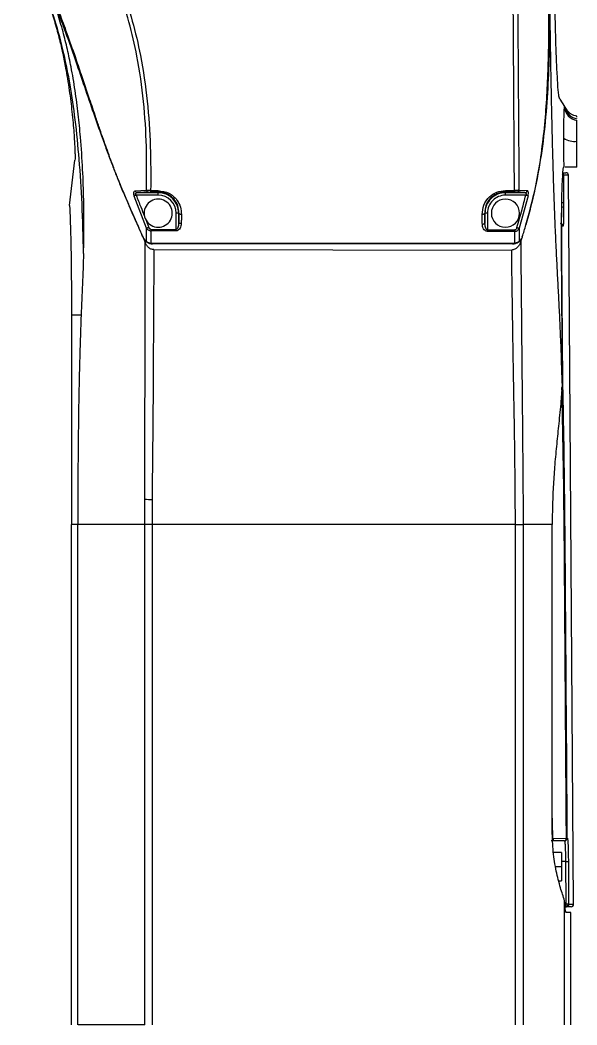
# Model space of a CAD drawing. Header units: millimetres. Extents: x 126 to 938, y 244 to 707.
# Drawn here: x 844.33 to 849.78, y 317.39 to 327.23 of the extents above; entities that cross this region are included whole.
import ezdxf

# ---------------------------------------------------------------- set-up
doc = ezdxf.new("R2010")
doc.units = ezdxf.units.MM

msp = doc.modelspace()

# ---------------------------------------------------------------- linework, layer by layer
at = {"color": 7, "linetype": 'Continuous', "lineweight": 25}
for p, q in [((849.612, 326.4556), (849.6588, 326.3848)), ((849.6588, 326.3848), (849.6633, 326.3781)), ((849.6633, 326.3781), (849.6832, 326.348)), ((849.7163, 326.3145), (849.6832, 326.348)), ((849.7803, 326.2812), (849.7803, 326.2912)), ((849.7803, 326.0447), (849.7803, 326.2477)), ((849.7803, 325.7901), (849.7803, 326.0447)), ((844.8126, 325.4155), (844.865, 325.8607)), ((849.6551, 325.7901), (849.6497, 325.7901)), ((849.7803, 325.7901), (849.6639, 325.7901)), ((849.6404, 325.7364), (849.6728, 325.7359)), ((849.6486, 325.7057), (849.6505, 325.4412)), ((849.6974, 325.7111), (849.652, 325.7119)), ((849.7484, 318.5722), (849.6974, 325.7111)), ((849.6974, 325.7111), (849.6974, 325.7111)), ((845.456, 325.5583), (845.5658, 325.5654)), ((845.4759, 325.541), (845.6803, 325.541)), ((845.6065, 325.5611), (845.6802, 325.5611)), ((845.6803, 325.5475), (845.6803, 325.541)), ((845.6803, 325.516), (845.6803, 325.541)), ((849.0802, 325.5611), (849.1686, 325.5611)), ((849.0803, 325.5479), (849.0803, 325.541)), ((849.0803, 325.541), (849.2715, 325.541)), ((849.0803, 325.516), (849.0803, 325.541)), ((849.2129, 325.5669), (849.294, 325.5607)), ((845.5661, 325.1944), (845.4443, 325.508)), ((845.6803, 325.516), (845.4642, 325.516)), ((849.2796, 325.516), (849.0803, 325.516)), ((849.3022, 325.5106), (849.2153, 325.1923)), ((849.6303, 325.4401), (849.6303, 325.3026)), ((845.8562, 325.1815), (845.8562, 325.3401)), ((845.8812, 325.3401), (845.8562, 325.3401)), ((845.8832, 325.3401), (845.8812, 325.3401)), ((845.8812, 325.3401), (845.8812, 325.2511)), ((848.8773, 325.3401), (848.8795, 325.3401)), ((848.8795, 325.2447), (848.8795, 325.3401)), ((848.9045, 325.3401), (848.8795, 325.3401)), ((848.9045, 325.3401), (848.9045, 325.1768)), ((845.5663, 325.0606), (845.5661, 325.1944)), ((845.6085, 325.1673), (845.6089, 325.0432)), ((849.6442, 325.2137), (849.6303, 325.214)), ((845.5326, 325.1006), (845.5524, 325.0536)), ((849.2303, 325.0625), (849.2435, 325.1032)), ((849.2458, 325.1098), (849.2435, 325.1032)), ((845.6249, 325.0418), (845.6249, 325.0401)), ((849.1505, 325.0401), (845.6249, 325.0401)), ((845.6365, 324.983), (849.142, 324.9791)), ((849.1719, 325.0444), (849.1505, 325.0419)), ((849.1505, 325.0419), (849.1505, 325.0401)), ((849.6275, 324.9901), (849.6369, 323.6741)), ((849.6306, 324.9412), (849.6395, 323.6864)), ((844.9256, 324.3401), (844.8303, 324.3401)), ((844.8303, 324.3401), (844.8303, 322.2901)), ((845.6199, 322.5363), (845.6203, 322.2901)), ((844.8303, 317.3901), (844.8303, 322.2901)), ((844.8919, 322.2901), (844.8303, 322.2901)), ((845.5499, 322.2901), (844.8919, 322.2901)), ((844.8919, 317.3901), (844.8919, 322.2901)), ((845.6205, 322.2901), (845.5832, 322.2901)), ((849.1778, 322.2901), (845.6205, 322.2901)), ((849.1778, 317.3901), (849.1778, 322.2901)), ((849.1778, 322.2901), (849.2546, 322.2901)), ((849.2547, 322.2901), (849.2547, 317.3901)), ((849.5383, 322.2901), (849.2653, 322.2901)), ((849.5383, 319.2901), (849.5383, 322.2901)), ((849.5383, 319.415), (849.5387, 319.3411)), ((849.5387, 319.3411), (849.5383, 319.3411)), ((849.5523, 319.217), (849.6777, 319.2192)), ((849.6831, 319.2193), (849.687, 319.2193)), ((849.6303, 319.0776), (849.5503, 319.0776)), ((849.6303, 319.0776), (849.6303, 318.9401)), ((849.6721, 318.991), (849.6303, 318.991)), ((849.675, 318.5772), (849.6721, 318.991)), ((849.6966, 318.9912), (849.6996, 318.5774)), ((849.5718, 318.9401), (849.6303, 318.9401)), ((849.6303, 318.9401), (849.6303, 318.8026)), ((849.6022, 318.8026), (849.6303, 318.8026)), ((849.6602, 317.3901), (849.6602, 318.6062)), ((849.6625, 318.577), (849.675, 318.5772)), ((849.703, 318.5714), (849.7484, 318.5722)), ((849.675, 318.5524), (849.6644, 318.5522)), ((849.6648, 318.5459), (849.6784, 318.5462)), ((849.7218, 318.4901), (849.6747, 318.4901)), ((849.7238, 318.547), (849.6784, 318.5462)), ((849.7218, 317.3901), (849.7218, 318.4901)), ((845.5491, 317.3901), (844.8981, 317.3901))]:
    msp.add_line(p, q, dxfattribs=at)
at = {"color": 7, "linetype": 'Continuous', "lineweight": 25, "flags": 128}
for points in [[(849.6486, 325.7057), (849.648, 325.7057), (849.6465, 325.7057), (849.6442, 325.7057), (849.6411, 325.7057), (849.6382, 325.7056)], [(845.6803, 325.5475), (845.639, 325.5475), (845.6065, 325.5475)], [(849.1687, 325.548), (849.1192, 325.548), (849.0803, 325.5479)], [(849.3022, 325.5106), (849.3006, 325.5109), (849.2985, 325.5114), (849.2961, 325.512), (849.2932, 325.5127), (849.2901, 325.5135), (849.2867, 325.5143), (849.2832, 325.5151), (849.2796, 325.516)], [(849.6505, 325.4412), (849.6499, 325.4412), (849.6484, 325.4411), (849.6461, 325.4411), (849.643, 325.4411), (849.6394, 325.4411), (849.6352, 325.441), (849.6307, 325.441), (849.6303, 325.441)], [(845.9061, 325.2371), (845.9013, 325.2375), (845.8967, 325.2383), (845.8925, 325.2396), (845.8887, 325.2414), (845.8856, 325.2434), (845.8833, 325.2458), (845.8818, 325.2484), (845.8812, 325.2511)], [(845.9081, 325.327), (845.9033, 325.3273), (845.8987, 325.3281), (845.8945, 325.3293), (845.8907, 325.331), (845.8876, 325.3329), (845.8853, 325.3352), (845.8838, 325.3376), (845.8832, 325.3401)], [(848.8773, 325.3401), (848.8766, 325.3375), (848.8751, 325.335), (848.8728, 325.3327), (848.8697, 325.3307), (848.8659, 325.329), (848.8616, 325.3278), (848.857, 325.327), (848.8522, 325.3266)], [(848.8795, 325.2447), (848.8789, 325.242), (848.8774, 325.2393), (848.875, 325.2369), (848.8719, 325.2348), (848.8681, 325.233), (848.8639, 325.2317), (848.8592, 325.2308), (848.8545, 325.2305)], [(845.5661, 325.1944), (845.5678, 325.195), (845.5698, 325.1957), (845.5722, 325.1965), (845.5748, 325.1975), (845.5777, 325.1986), (845.5808, 325.1997), (845.584, 325.2009), (845.5873, 325.2021)], [(845.6085, 325.1819), (845.7472, 325.1816), (845.8562, 325.1815)], [(845.6085, 325.1819), (845.6085, 325.1799), (845.6085, 325.178), (845.6085, 325.1761), (845.6085, 325.1742), (845.6085, 325.1724), (845.6085, 325.1706), (845.6085, 325.1689), (845.6085, 325.1673)], [(845.8561, 325.1669), (845.7175, 325.1671), (845.6085, 325.1673)], [(845.8561, 325.1669), (845.8561, 325.1685), (845.8561, 325.1702), (845.8562, 325.172), (845.8562, 325.1738), (845.8562, 325.1757), (845.8562, 325.1776), (845.8562, 325.1795), (845.8562, 325.1815)], [(848.9045, 325.1768), (848.9044, 325.1748), (848.9044, 325.1729), (848.9044, 325.1709), (848.9044, 325.169), (848.9044, 325.1672), (848.9044, 325.1654), (848.9044, 325.1637), (848.9044, 325.162)], [(849.1712, 325.1616), (849.0218, 325.1619), (848.9044, 325.162)], [(848.9045, 325.1768), (849.0538, 325.1766), (849.1712, 325.1764)], [(849.1712, 325.1616), (849.1712, 325.1633), (849.1712, 325.165), (849.1712, 325.1668), (849.1712, 325.1686), (849.1712, 325.1705), (849.1712, 325.1725), (849.1712, 325.1744), (849.1712, 325.1764)], [(849.1719, 325.0444), (849.1715, 325.1024), (849.1712, 325.1616)], [(849.1932, 325.199), (849.1967, 325.198), (849.2002, 325.1969), (849.2035, 325.1959), (849.2065, 325.195), (849.2093, 325.1941), (849.2117, 325.1934), (849.2137, 325.1928), (849.2153, 325.1923)], [(849.2153, 325.1923), (849.2157, 325.1286), (849.2161, 325.0664)], [(849.1505, 325.0419), (847.1762, 325.0419), (845.6249, 325.0418)], [(849.6306, 324.9412), (849.6299, 324.9412), (849.6285, 324.9411), (849.6278, 324.9411)], [(849.6395, 323.6864), (849.6389, 323.6864), (849.6374, 323.6864), (849.6368, 323.6864)], [(845.5832, 322.2901), (845.5653, 322.2901), (845.5499, 322.2901)], [(845.6205, 322.2901), (845.6204, 319.5461), (845.6204, 317.3901)], [(849.6558, 319.194), (849.5818, 319.1928), (849.5294, 319.1918)], [(849.6721, 318.991), (849.6768, 318.991), (849.6813, 318.991), (849.6855, 318.9911), (849.6891, 318.9911), (849.6922, 318.9911), (849.6945, 318.9911), (849.696, 318.9912), (849.6966, 318.9912)], [(849.675, 318.5772), (849.6797, 318.5772), (849.6842, 318.5773), (849.6884, 318.5773), (849.6921, 318.5773), (849.6952, 318.5774), (849.6975, 318.5774), (849.699, 318.5774), (849.6996, 318.5774)], [(849.7484, 318.5722), (849.7484, 318.5722), (849.7484, 318.5722), (849.7484, 318.5722)]]:
    msp.add_lwpolyline(points, dxfattribs=at)
at = {"color": 7, "linetype": 'Continuous', "lineweight": 25}
for centre, radius, start, end in [((849.8044, 326.3914), 0.1457, 182.58277, 260.49469), ((849.8097, 326.4109), 0.1501, 192.6273, 258.69732), ((849.755, 326.2342), 0.1912, 237.2634, 277.60133), ((849.6238, 325.7054), 0.0248, 0.72018, 50.79273), ((849.627, 325.7117), 0.025, 0.38247, 57.83205), ((849.6724, 325.7109), 0.025, 0.38133, 88.98565), ((849.6724, 325.7109), 0.025, 0.38229, 89.01251), ((845.4778, 325.5632), 0.0223, 192.75493, 265.24934), ((845.5881, 325.5697), 0.0227, 190.761, 265.31073), ((846.3577, 325.5589), 0.7512, 179.82873, 180.87102), ((846.4302, 325.5589), 0.7499, 179.82852, 180.87176), ((845.6803, 325.3401), 0.2008, 0.00203, 89.99829), ((849.0803, 325.3401), 0.2008, 89.99591, 180.00377), ((849.8232, 325.5599), 0.7429, 179.90591, 180.92286), ((849.9672, 325.5603), 0.7986, 179.94217, 180.88737), ((849.1895, 325.5711), 0.0237, 273.15142, 349.81009), ((849.2704, 325.565), 0.024, 272.57744, 349.73009), ((852.7595, 307.1147), 19.7946, 111.62616, 111.68831), ((845.6803, 325.3401), 0.1375, 359.99829, 180.00171), ((845.6803, 325.3401), 0.1759, 0.0016, 89.99828), ((849.0803, 325.3401), 0.1758, 89.99509, 180.00503), ((849.0803, 325.3401), 0.1375, 0.00078, 179.99922), ((849.6334, 325.3673), 0.0331, 58.49203, 95.27187), ((845.6803, 325.3401), 0.1375, 179.99845, 0.00155), ((849.0803, 325.3401), 0.1375, 180.00093, 359.99907), ((849.6192, 325.2136), 0.025, 0.37032, 88.99666), ((849.6052, 325.2138), 0.0251, 0.48954, 27.20469), ((845.6249, 325.1401), 0.1, 203.17457, 270.00276), ((849.1505, 325.1401), 0.1, 269.99782, 338.35238), ((845.6268, 323.6492), 1.1129, 266.0229, 269.64708), ((849.5267, 319.2165), 0.0256, 310.71393, 1.07406), ((849.654, 319.2177), 0.0237, 274.41236, 3.6151), ((849.6581, 319.2191), 0.025, 270.99142, 0.45951), ((849.662, 319.2191), 0.025, 270.99057, 0.45994), ((849.6745, 318.5774), 0.025, 271.07652, 359.92252), ((849.2037, 318.5648), 0.4715, 358.49299, 1.50701), ((849.678, 318.5712), 0.025, 271.00529, 0.41698), ((849.7234, 318.572), 0.025, 270.98996, 0.46012), ((849.7234, 318.572), 0.025, 270.98189, 0.41343)]:
    msp.add_arc(centre, radius, start, end, dxfattribs=at)
for points, knots in [([(845.5658, 325.5654), (845.5672, 325.7082), (845.5701, 325.9981), (845.5415, 326.4374), (845.4842, 326.8452), (845.3981, 327.2138), (845.2918, 327.5391), (845.1558, 327.8547), (845.0415, 328.0535), (844.984, 328.1534)], [0, 0, 0, 0, 0.159158, 0.323085, 0.490371, 0.617711, 0.744541, 0.87157, 1, 1, 1, 1]), ([(845.0107, 328.1687), (845.0688, 328.0682), (845.1843, 327.8682), (845.3226, 327.5506), (845.431, 327.2228), (845.5189, 326.8513), (845.5779, 326.4403), (845.6084, 325.9974), (845.6071, 325.7051), (845.6065, 325.5611)], [0, 0, 0, 0, 0.128216, 0.255282, 0.382189, 0.509584, 0.676896, 0.840808, 1, 1, 1, 1]), ([(849.1686, 325.5611), (849.1678, 325.6947), (849.1661, 325.968), (849.1635, 326.3849), (849.1603, 326.8856), (849.1568, 327.4649), (849.154, 327.9006), (849.1526, 328.119)], [0, 0, 0, 0, 0.156672, 0.320503, 0.489017, 0.743833, 1, 1, 1, 1]), ([(849.1955, 328.1092), (849.1971, 327.8916), (849.2002, 327.4579), (849.2041, 326.8814), (849.2074, 326.3838), (849.2102, 325.9702), (849.212, 325.6992), (849.2129, 325.5669)], [0, 0, 0, 0, 0.256714, 0.511824, 0.68031, 0.843846, 1, 1, 1, 1]), ([(844.9492, 324.946), (844.9453, 325.1085), (844.9379, 325.4162), (844.9103, 325.853), (844.8718, 326.2417), (844.8222, 326.5864), (844.7581, 326.912), (844.6772, 327.2168), (844.5747, 327.4984), (844.4614, 327.7385), (844.3708, 327.8776), (844.328, 327.9434)], [0, 0, 0, 0, 0.157158, 0.297743, 0.423184, 0.534935, 0.634469, 0.74397, 0.839586, 0.924095, 1, 1, 1, 1]), ([(844.328, 327.9434), (844.3524, 327.907), (844.402, 327.833), (844.4663, 327.7181), (844.5246, 327.5995), (844.5801, 327.4694), (844.6332, 327.3234), (844.6825, 327.1638), (844.7097, 327.0548), (844.7233, 327.0004)], [0, 0, 0, 0, 0.127802, 0.259837, 0.383584, 0.513153, 0.672135, 0.836662, 1, 1, 1, 1]), ([(849.612, 326.4556), (849.6087, 326.4692), (849.5975, 326.5162), (849.5928, 326.6201), (849.5821, 326.7828), (849.5756, 326.9793), (849.5695, 327.1927), (849.5651, 327.4058), (849.5618, 327.6228), (849.5606, 327.7677), (849.56, 327.8391)], [0, 0, 0, 0, 0.030319, 0.104481, 0.224106, 0.383839, 0.530012, 0.68638, 0.845306, 1, 1, 1, 1]), ([(844.9492, 324.946), (844.9505, 325.0027), (844.9529, 325.1173), (844.9535, 325.2921), (844.951, 325.5093), (844.9419, 325.7746), (844.9233, 326.0543), (844.8976, 326.3118), (844.8678, 326.5419), (844.8321, 326.7537), (844.7921, 326.946), (844.748, 327.1231), (844.694, 327.3067), (844.6472, 327.43), (844.6236, 327.4923)], [0, 0, 0, 0, 0.0658303, 0.1332092, 0.203001, 0.3181238, 0.4414737, 0.5284567, 0.6187005, 0.7108465, 0.7778795, 0.846803, 0.9226932, 1, 1, 1, 1]), ([(844.6236, 327.4923), (844.649, 327.4311), (844.7054, 327.2948), (844.7838, 327.082), (844.8656, 326.8494), (844.9481, 326.6069), (845.0324, 326.3602), (845.1066, 326.1482), (845.167, 325.9805), (845.2135, 325.8553), (845.2576, 325.7401), (845.3044, 325.6243), (845.3548, 325.5043), (845.4096, 325.3773), (845.4694, 325.2435), (845.5107, 325.1502), (845.5326, 325.1006)], [0, 0, 0, 0, 0.077672, 0.172776, 0.265749, 0.366613, 0.473002, 0.571271, 0.629809, 0.681979, 0.727783, 0.774351, 0.8283, 0.880337, 0.936476, 1, 1, 1, 1]), ([(845.5326, 325.1006), (845.5269, 325.1143), (845.5099, 325.1547), (845.48, 325.2222), (845.4471, 325.297), (845.4173, 325.3652), (845.3872, 325.4349), (845.3545, 325.5122), (845.3194, 325.5972), (845.2829, 325.688), (845.2457, 325.7832), (845.2085, 325.8814), (845.1749, 325.9738), (845.1423, 326.0664), (845.1078, 326.1657), (845.0627, 326.2969), (845.0024, 326.4752), (844.9355, 326.6745), (844.8632, 326.8887), (844.7931, 327.0886), (844.7206, 327.2859), (844.6719, 327.4063), (844.6494, 327.4618)], [0, 0, 0, 0, 0.01765, 0.05216, 0.087807, 0.114803, 0.140704, 0.178171, 0.214631, 0.25009, 0.294546, 0.336198, 0.375052, 0.411396, 0.453053, 0.500025, 0.576464, 0.676955, 0.750005, 0.845481, 0.928802, 1, 1, 1, 1]), ([(849.2811, 325.2256), (849.3141, 325.3467), (849.3791, 325.5855), (849.4435, 325.9556), (849.4847, 326.326), (849.5065, 326.7016), (849.516, 327.0832), (849.5156, 327.3419), (849.5154, 327.4752)], [0, 0, 0, 0, 0.165789, 0.326832, 0.495721, 0.658094, 0.823812, 1, 1, 1, 1]), ([(849.5032, 327.474), (849.5033, 327.2867), (849.5034, 326.9119), (849.4805, 326.3478), (849.428, 325.8775), (849.3566, 325.503), (849.3063, 325.3182), (849.2812, 325.2256)], [0, 0, 0, 0, 0.247808, 0.495916, 0.746627, 0.873091, 1, 1, 1, 1]), ([(849.5806, 324.9459), (849.577, 325.0224), (849.5697, 325.1768), (849.5604, 325.4102), (849.5523, 325.6461), (849.5455, 325.8757), (849.5397, 326.1029), (849.5347, 326.3183), (849.5305, 326.5234), (849.5271, 326.7103), (849.524, 326.8909), (849.521, 327.0733), (849.5189, 327.2212), (849.5173, 327.3321), (849.5164, 327.4037), (849.5157, 327.4514), (849.5154, 327.4752)], [0, 0, 0, 0, 0.090798, 0.183318, 0.276941, 0.370582, 0.455695, 0.546417, 0.625963, 0.698938, 0.768069, 0.840152, 0.915187, 0.943424, 0.971695, 1, 1, 1, 1]), ([(844.7233, 327.0004), (844.7308, 326.9678), (844.749, 326.8886), (844.7714, 326.7749), (844.7924, 326.6546), (844.8091, 326.5455), (844.8236, 326.4369), (844.836, 326.3307), (844.8463, 326.2281), (844.8545, 326.1311), (844.86, 326.0496), (844.8637, 325.9835), (844.8655, 325.9312), (844.8666, 325.8917), (844.8654, 325.8691), (844.865, 325.8607)], [0, 0, 0, 0, 0.087229, 0.211932, 0.30217, 0.405557, 0.499421, 0.587961, 0.684177, 0.768443, 0.841625, 0.897149, 0.940998, 0.978085, 1, 1, 1, 1]), ([(849.6516, 326.0734), (849.6517, 326.1105), (849.6519, 326.1806), (849.6536, 326.2708), (849.6555, 326.3375), (849.6579, 326.3712), (849.6588, 326.3848)], [0, 0, 0, 0, 0.357756, 0.674958, 0.868508, 1, 1, 1, 1]), ([(849.7803, 326.2912), (849.7607, 326.2949), (849.7372, 326.2992), (849.719, 326.3136), (849.716, 326.316)], [0, 0, 0, 0, 0.837252, 1, 1, 1, 1]), ([(849.6551, 325.7901), (849.654, 325.842), (849.652, 325.9364), (849.6518, 326.0308), (849.6516, 326.0734)], [0, 0, 0, 0, 0.54922, 1, 1, 1, 1]), ([(849.6497, 325.7901), (849.6477, 325.7845), (849.6394, 325.7618), (849.639, 325.7056), (849.6323, 325.614), (849.6299, 325.4859), (849.6274, 325.3313), (849.6266, 325.1623), (849.6272, 325.0472), (849.6275, 324.9901)], [0, 0, 0, 0, 0.022177, 0.09021, 0.207026, 0.367556, 0.569131, 0.786153, 1, 1, 1, 1]), ([(849.652, 325.7119), (849.6513, 325.7113), (849.6494, 325.7097), (849.6489, 325.7072), (849.6486, 325.7057)], [0, 0, 0, 0, 0.375815, 1, 1, 1, 1]), ([(845.456, 325.5583), (845.452, 325.5572), (845.4431, 325.5547), (845.4381, 325.5398), (845.4389, 325.5241), (845.4424, 325.5136), (845.4443, 325.508)], [0, 0, 0, 0, 0.199193, 0.445053, 0.704099, 1, 1, 1, 1]), ([(845.4642, 325.516), (845.4631, 325.5176), (845.4609, 325.5205), (845.4589, 325.5253), (845.4584, 325.5298), (845.4595, 325.5339), (845.4623, 325.5371), (845.4677, 325.5402), (845.4726, 325.5407), (845.4759, 325.541)], [0, 0, 0, 0, 0.156967, 0.288771, 0.406847, 0.513875, 0.616332, 0.734889, 1, 1, 1, 1]), ([(845.5862, 325.547), (845.5658, 325.5459), (845.529, 325.5438), (845.4922, 325.5418), (845.4759, 325.541)], [0, 0, 0, 0, 0.556758, 1, 1, 1, 1]), ([(845.6065, 325.5611), (845.6024, 325.5612), (845.5946, 325.5613), (845.5835, 325.5622), (845.574, 325.5634), (845.5683, 325.5648), (845.5658, 325.5654)], [0, 0, 0, 0, 0.296829, 0.572312, 0.809507, 1, 1, 1, 1]), ([(845.5862, 325.547), (845.5877, 325.5471), (845.591, 325.5473), (845.5977, 325.5474), (845.6031, 325.5474), (845.6065, 325.5475)], [0, 0, 0, 0, 0.21304, 0.486943, 1, 1, 1, 1]), ([(845.6802, 325.5611), (845.7165, 325.556), (845.7875, 325.546), (845.8624, 325.4787), (845.9026, 325.4023), (845.9063, 325.3517), (845.9081, 325.327)], [0, 0, 0, 0, 0.2982537, 0.5831853, 0.7958093, 1, 1, 1, 1]), ([(845.8832, 325.3401), (845.8811, 325.3648), (845.877, 325.4155), (845.8417, 325.4725), (845.802, 325.5089), (845.7651, 325.5305), (845.7241, 325.5447), (845.6949, 325.5466), (845.6803, 325.5475)], [0, 0, 0, 0, 0.228062, 0.469194, 0.600225, 0.728052, 0.86445, 1, 1, 1, 1]), ([(848.8522, 325.3266), (848.8553, 325.3583), (848.8616, 325.4232), (848.9179, 325.5008), (848.9945, 325.5516), (849.0513, 325.5579), (849.0802, 325.5611)], [0, 0, 0, 0, 0.259364, 0.533092, 0.761933, 1, 1, 1, 1]), ([(849.0803, 325.5479), (849.0656, 325.547), (849.036, 325.5452), (848.9947, 325.5306), (848.9577, 325.5087), (848.9182, 325.4722), (848.8833, 325.4152), (848.8792, 325.3647), (848.8773, 325.3401)], [0, 0, 0, 0, 0.136738, 0.274736, 0.40231, 0.533576, 0.773131, 1, 1, 1, 1]), ([(849.2129, 325.5669), (849.2104, 325.5661), (849.2046, 325.5642), (849.1944, 325.5626), (849.1821, 325.5614), (849.1732, 325.5612), (849.1686, 325.5611)], [0, 0, 0, 0, 0.174078, 0.405976, 0.687622, 1, 1, 1, 1]), ([(849.1687, 325.548), (849.1713, 325.548), (849.1761, 325.5479), (849.1835, 325.5478), (849.1883, 325.5476), (849.1908, 325.5474)], [0, 0, 0, 0, 0.352734, 0.660359, 1, 1, 1, 1]), ([(849.2715, 325.541), (849.2568, 325.5422), (849.2299, 325.5444), (849.203, 325.5465), (849.1908, 325.5474)], [0, 0, 0, 0, 0.546299, 1, 1, 1, 1]), ([(849.2715, 325.541), (849.2738, 325.5406), (849.2772, 325.54), (849.2805, 325.5367), (849.2822, 325.5335), (849.2829, 325.5296), (849.2826, 325.5253), (849.2816, 325.5206), (849.2802, 325.5176), (849.2796, 325.516)], [0, 0, 0, 0, 0.214709, 0.32068, 0.428023, 0.550253, 0.686392, 0.834852, 1, 1, 1, 1]), ([(849.3022, 325.5106), (849.3035, 325.5176), (849.306, 325.5305), (849.3051, 325.5462), (849.3013, 325.5578), (849.2962, 325.5598), (849.294, 325.5607)], [0, 0, 0, 0, 0.391291, 0.707931, 0.878385, 1, 1, 1, 1]), ([(845.4642, 325.516), (845.4796, 325.4776), (845.507, 325.409), (845.5341, 325.3404), (845.5461, 325.3102)], [0, 0, 0, 0, 0.560002, 1, 1, 1, 1]), ([(849.1932, 325.199), (849.2107, 325.2578), (849.2418, 325.3628), (849.268, 325.4692), (849.2796, 325.516)], [0, 0, 0, 0, 0.5599881, 1, 1, 1, 1]), ([(844.8126, 325.4155), (844.8163, 325.3226), (844.8241, 325.1305), (844.8303, 324.772), (844.8303, 324.5064), (844.8303, 324.3401)], [0, 0, 0, 0, 0.259313, 0.536235, 1, 1, 1, 1]), ([(849.6507, 325.3956), (849.6507, 325.3695), (849.6508, 325.322), (849.6482, 325.2648), (849.6483, 325.2298), (849.645, 325.2169), (849.6442, 325.2137)], [0, 0, 0, 0, 0.429168, 0.781118, 0.946418, 1, 1, 1, 1]), ([(849.6505, 325.4412), (849.6506, 325.4326), (849.6507, 325.4174), (849.6507, 325.4022), (849.6507, 325.3956)], [0, 0, 0, 0, 0.562673, 1, 1, 1, 1]), ([(845.5612, 325.2714), (845.5662, 325.2585), (845.575, 325.2354), (845.5836, 325.2123), (845.5873, 325.2021)], [0, 0, 0, 0, 0.5599683, 1, 1, 1, 1]), ([(845.8812, 325.2511), (845.8803, 325.2366), (845.8791, 325.2156), (845.8708, 325.1928), (845.864, 325.1844), (845.8594, 325.1818), (845.8572, 325.1816), (845.8562, 325.1815)], [0, 0, 0, 0, 0.5524304, 0.8031965, 0.9152907, 0.9597623, 1, 1, 1, 1]), ([(845.8812, 325.2511), (845.8815, 325.2676), (845.8822, 325.2973), (845.8829, 325.327), (845.8832, 325.3401)], [0, 0, 0, 0, 0.557104, 1, 1, 1, 1]), ([(845.9081, 325.327), (845.9077, 325.3101), (845.9071, 325.2802), (845.9064, 325.2502), (845.9061, 325.2371)], [0, 0, 0, 0, 0.5629093, 1, 1, 1, 1]), ([(848.8545, 325.2305), (848.854, 325.2483), (848.8533, 325.2804), (848.8525, 325.3124), (848.8522, 325.3266)], [0, 0, 0, 0, 0.55705, 1, 1, 1, 1]), ([(848.8773, 325.3401), (848.8777, 325.3222), (848.8784, 325.2904), (848.8791, 325.2586), (848.8795, 325.2447)], [0, 0, 0, 0, 0.562958, 1, 1, 1, 1]), ([(848.9045, 325.1768), (848.9034, 325.1769), (848.9012, 325.1772), (848.8967, 325.1797), (848.8899, 325.1878), (848.8816, 325.21), (848.8803, 325.2305), (848.8795, 325.2447)], [0, 0, 0, 0, 0.040781, 0.085494, 0.197454, 0.447215, 1, 1, 1, 1]), ([(845.5661, 325.1944), (845.5681, 325.1911), (845.5723, 325.1843), (845.5816, 325.1758), (845.5937, 325.1688), (845.6034, 325.1678), (845.6085, 325.1673)], [0, 0, 0, 0, 0.216198, 0.450334, 0.711938, 1, 1, 1, 1]), ([(845.6085, 325.1819), (845.6056, 325.1824), (845.5998, 325.1835), (845.5922, 325.1911), (845.5892, 325.1979), (845.5873, 325.2021)], [0, 0, 0, 0, 0.279688, 0.561388, 1, 1, 1, 1]), ([(845.9061, 325.2371), (845.9055, 325.2297), (845.9043, 325.2147), (845.8962, 325.1931), (845.8839, 325.177), (845.8712, 325.1698), (845.8629, 325.1673), (845.8584, 325.167), (845.8561, 325.1669)], [0, 0, 0, 0, 0.2356808, 0.4743016, 0.7245691, 0.8589772, 0.9287207, 1, 1, 1, 1]), ([(848.9044, 325.162), (848.9023, 325.1622), (848.8979, 325.1624), (848.8895, 325.1648), (848.877, 325.1718), (848.8646, 325.1873), (848.8563, 325.2085), (848.8551, 325.2232), (848.8545, 325.2305)], [0, 0, 0, 0, 0.069882, 0.141821, 0.277183, 0.526947, 0.764988, 1, 1, 1, 1]), ([(849.1932, 325.199), (849.1909, 325.1932), (849.1876, 325.1849), (849.1786, 325.1776), (849.1736, 325.1768), (849.1712, 325.1764)], [0, 0, 0, 0, 0.55883, 0.779901, 1, 1, 1, 1]), ([(849.1712, 325.1616), (849.1767, 325.1622), (849.1871, 325.1634), (849.2, 325.1714), (849.2095, 325.1811), (849.2134, 325.1887), (849.2153, 325.1923)], [0, 0, 0, 0, 0.2897213, 0.5505991, 0.7842007, 1, 1, 1, 1]), ([(849.2458, 325.1098), (849.2518, 325.1284), (849.264, 325.1669), (849.2754, 325.2056), (849.2812, 325.2256)], [0, 0, 0, 0, 0.4847644, 1, 1, 1, 1]), ([(849.6303, 325.214), (849.6302, 325.1921), (849.63, 325.1527), (849.63, 325.1133), (849.63, 325.0957)], [0, 0, 0, 0, 0.554389, 1, 1, 1, 1]), ([(845.5663, 325.0606), (845.5628, 325.0631), (845.5557, 325.0683), (845.5467, 325.0779), (845.5388, 325.0886), (845.5349, 325.0967), (845.533, 325.1007)], [0, 0, 0, 0, 0.245048, 0.493743, 0.745387, 1, 1, 1, 1]), ([(845.5496, 322.5389), (845.5497, 322.6074), (845.55, 322.7432), (845.5499, 322.943), (845.5501, 323.1351), (845.5506, 323.3353), (845.551, 323.54), (845.5515, 323.7477), (845.5518, 323.9516), (845.5521, 324.1555), (845.5524, 324.3651), (845.5526, 324.5781), (845.5529, 324.8079), (845.5526, 324.9683), (845.5524, 325.0536)], [0, 0, 0, 0, 0.081667, 0.16196, 0.238389, 0.310853, 0.400786, 0.48269, 0.558607, 0.644078, 0.72585, 0.808673, 0.898239, 1, 1, 1, 1]), ([(845.6365, 324.983), (845.6319, 324.9833), (845.6227, 324.9838), (845.6042, 324.99), (845.5842, 325.0038), (845.5652, 325.0267), (845.5569, 325.0442), (845.5524, 325.0536)], [0, 0, 0, 0, 0.117599, 0.238069, 0.500021, 0.732173, 1, 1, 1, 1]), ([(845.6089, 325.0432), (845.6047, 325.0441), (845.5963, 325.0458), (845.5847, 325.0502), (845.5747, 325.0552), (845.5688, 325.0589), (845.5663, 325.0606)], [0, 0, 0, 0, 0.280366, 0.548173, 0.803914, 1, 1, 1, 1]), ([(849.2303, 325.0625), (849.2262, 325.0519), (849.2186, 325.0317), (849.1992, 325.0046), (849.1777, 324.9877), (849.1572, 324.9802), (849.147, 324.9795), (849.142, 324.9791)], [0, 0, 0, 0, 0.262187, 0.499542, 0.763896, 0.883728, 1, 1, 1, 1]), ([(849.2161, 325.0664), (849.2135, 325.0644), (849.2076, 325.0598), (849.1973, 325.0536), (849.1852, 325.048), (849.1764, 325.0456), (849.1719, 325.0444)], [0, 0, 0, 0, 0.199943, 0.451238, 0.720228, 1, 1, 1, 1]), ([(849.2458, 325.1098), (849.2444, 325.1059), (849.2414, 325.0976), (849.2336, 325.0844), (849.2249, 325.0738), (849.2181, 325.068), (849.2161, 325.0664)], [0, 0, 0, 0, 0.234888, 0.496549, 0.858229, 1, 1, 1, 1]), ([(849.2303, 325.0625), (849.231, 324.9695), (849.2323, 324.7946), (849.2351, 324.5447), (849.237, 324.3136), (849.2393, 324.086), (849.241, 323.8629), (849.2434, 323.6373), (849.2457, 323.4055), (849.248, 323.1762), (849.2496, 322.952), (849.2513, 322.7383), (849.2533, 322.5166), (849.2542, 322.3663), (849.2546, 322.2901)], [0, 0, 0, 0, 0.1005466, 0.189288, 0.2704004, 0.3506973, 0.435521, 0.511863, 0.5947622, 0.6863695, 0.7600479, 0.8373203, 0.9175953, 1, 1, 1, 1]), ([(849.63, 325.0957), (849.63, 325.067), (849.6301, 325.0155), (849.6304, 324.9639), (849.6306, 324.9412)], [0, 0, 0, 0, 0.557629, 1, 1, 1, 1]), ([(845.6249, 325.0418), (845.6219, 325.0419), (845.6165, 325.042), (845.6112, 325.0428), (845.6089, 325.0432)], [0, 0, 0, 0, 0.559567, 1, 1, 1, 1]), ([(845.6365, 324.983), (845.6366, 324.8992), (845.6367, 324.7421), (845.6351, 324.5171), (845.6337, 324.3087), (845.6328, 324.1034), (845.632, 323.9038), (845.6312, 323.7044), (845.6298, 323.5023), (845.6281, 323.3039), (845.6261, 323.1107), (845.6241, 322.9258), (845.6221, 322.7332), (845.6206, 322.6024), (845.6199, 322.5363)], [0, 0, 0, 0, 0.102732, 0.192674, 0.275853, 0.358217, 0.444365, 0.520659, 0.602623, 0.692161, 0.763924, 0.839533, 0.918973, 1, 1, 1, 1]), ([(849.1778, 322.2901), (849.1777, 322.3643), (849.1774, 322.5098), (849.1754, 322.724), (849.1734, 322.9295), (849.1708, 323.1454), (849.167, 323.3667), (849.1629, 323.5911), (849.1586, 323.8103), (849.1553, 324.0278), (849.1521, 324.2495), (849.1485, 324.4745), (849.1445, 324.7179), (849.1429, 324.8884), (849.142, 324.9792)], [0, 0, 0, 0, 0.082722, 0.16233, 0.238982, 0.312012, 0.40316, 0.485906, 0.562384, 0.647682, 0.728529, 0.809783, 0.898737, 1, 1, 1, 1]), ([(844.9493, 324.946), (844.9459, 324.8455), (844.9393, 324.6434), (844.9302, 324.4415), (844.9256, 324.3401)], [0, 0, 0, 0, 0.497729, 1, 1, 1, 1]), ([(849.6369, 323.6741), (849.6343, 323.7592), (849.6296, 323.9209), (849.6206, 324.1525), (849.6109, 324.3632), (849.6007, 324.5616), (849.5904, 324.7538), (849.5839, 324.882), (849.5806, 324.9459)], [0, 0, 0, 0, 0.200737, 0.381164, 0.546294, 0.697639, 0.849263, 1, 1, 1, 1]), ([(844.9256, 324.3401), (844.9239, 324.2956), (844.9203, 324.2052), (844.9155, 324.0658), (844.9103, 323.8914), (844.9052, 323.6762), (844.9001, 323.3901), (844.8961, 323.0574), (844.8932, 322.6797), (844.8924, 322.4218), (844.892, 322.2901)], [0, 0, 0, 0, 0.065204, 0.132395, 0.204086, 0.320438, 0.447326, 0.622688, 0.807339, 1, 1, 1, 1]), ([(849.6369, 323.6741), (849.6328, 323.6156), (849.6237, 323.4837), (849.6035, 323.2864), (849.5817, 323.0799), (849.5631, 322.8813), (849.549, 322.6836), (849.5407, 322.4874), (849.5391, 322.3563), (849.5383, 322.2901)], [0, 0, 0, 0, 0.126686, 0.285651, 0.428533, 0.575566, 0.716684, 0.856923, 1, 1, 1, 1]), ([(849.6395, 323.6864), (849.6422, 323.5532), (849.6478, 323.2832), (849.654, 322.875), (849.659, 322.4606), (849.663, 322.043), (849.6659, 321.6233), (849.6727, 320.6818), (849.6784, 319.8804), (849.6831, 319.2193)], [0, 0, 0, 0, 0.089467, 0.181365, 0.27416, 0.367717, 0.461842, 0.556019, 1, 1, 1, 1]), ([(849.6777, 319.2192), (849.6717, 320.056), (849.6646, 321.0563), (849.6567, 322.2187), (849.6513, 322.7043), (849.6437, 323.1746), (849.637, 323.483), (849.6337, 323.6313)], [0, 0, 0, 0, 0.568925, 0.680169, 0.790299, 0.899115, 1, 1, 1, 1]), ([(845.5499, 322.2901), (845.5495, 322.3332), (845.5489, 322.4162), (845.5493, 322.4991), (845.5496, 322.5389)], [0, 0, 0, 0, 0.519809, 1, 1, 1, 1]), ([(845.5491, 317.3901), (845.5491, 317.3923), (845.5491, 317.4099), (845.5491, 317.4692), (845.5491, 317.6824), (845.5492, 318.4814), (845.5489, 320.0554), (845.5495, 321.4734), (845.5499, 322.2901)], [0, 0, 0, 0, 0.001312, 0.010789, 0.036352, 0.131803, 0.5, 1, 1, 1, 1]), ([(849.5387, 319.3411), (849.539, 319.3178), (849.5397, 319.2761), (849.5423, 319.2345), (849.5435, 319.2163)], [0, 0, 0, 0, 0.561622, 1, 1, 1, 1]), ([(849.6602, 318.6062), (849.6463, 318.6482), (849.6148, 318.7433), (849.5746, 318.9028), (849.5444, 319.0892), (849.5404, 319.2217), (849.5383, 319.2901)], [0, 0, 0, 0, 0.190268, 0.430691, 0.70629, 1, 1, 1, 1]), ([(849.5435, 319.2163), (849.5451, 319.2165), (849.548, 319.2169), (849.551, 319.217), (849.5523, 319.217)], [0, 0, 0, 0, 0.559942, 1, 1, 1, 1]), ([(849.6721, 318.991), (849.6718, 319.0158), (849.6713, 319.0527), (849.6699, 319.1006), (849.6688, 319.136), (849.6665, 319.1644), (849.6657, 319.1846), (849.6632, 319.1919), (849.6625, 319.1942)], [0, 0, 0, 0, 0.365772, 0.543679, 0.706003, 0.886561, 0.965029, 1, 1, 1, 1]), ([(849.6777, 319.2192), (849.679, 319.2192), (849.6808, 319.2192), (849.6825, 319.2192), (849.6831, 319.2193)], [0, 0, 0, 0, 0.713336, 1, 1, 1, 1]), ([(849.687, 319.2193), (849.6882, 319.2126), (849.6933, 319.1851), (849.6934, 319.1332), (849.696, 319.064), (849.6964, 319.0158), (849.6966, 318.9912)], [0, 0, 0, 0, 0.089814, 0.367283, 0.676822, 1, 1, 1, 1]), ([(849.6747, 318.4901), (849.6732, 318.4932), (849.6674, 318.5046), (849.6656, 318.5447), (849.6625, 318.58), (849.6602, 318.6062)], [0, 0, 0, 0, 0.086447, 0.325925, 1, 1, 1, 1]), ([(849.6996, 318.5774), (849.6999, 318.5756), (849.7004, 318.5731), (849.7024, 318.5717), (849.703, 318.5714)], [0, 0, 0, 0, 0.734412, 1, 1, 1, 1]), ([(849.6784, 318.5462), (849.6777, 318.5468), (849.6759, 318.5484), (849.6753, 318.5509), (849.675, 318.5524)], [0, 0, 0, 0, 0.373816, 1, 1, 1, 1])]:
    msp.add_open_spline(points, degree=3, knots=knots, dxfattribs=at)

doc.saveas('drawing.dxf')
